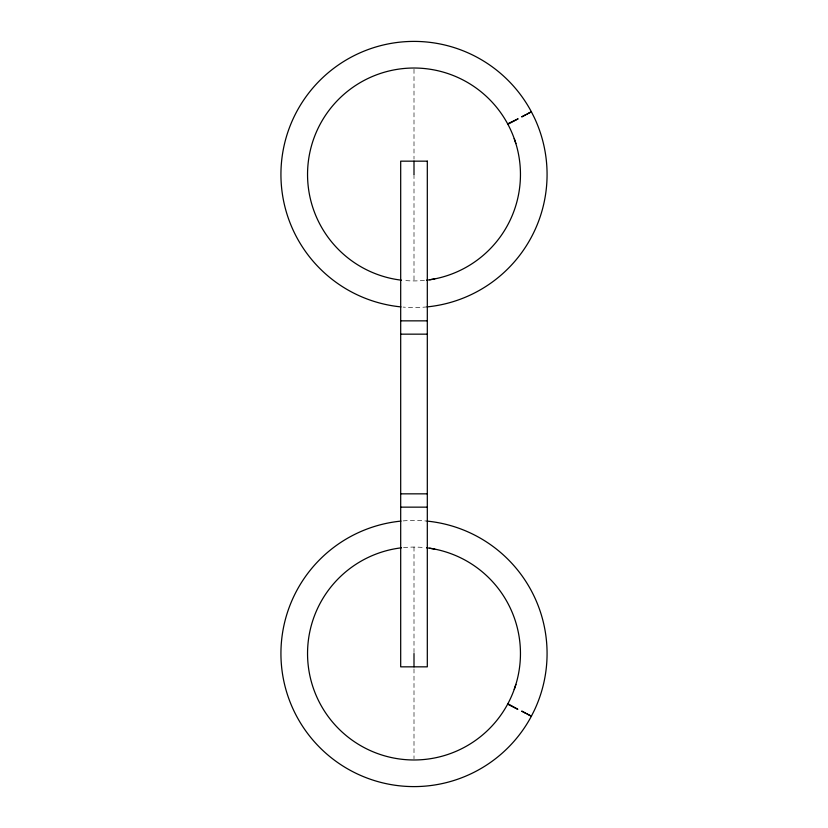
<?xml version="1.0" encoding="UTF-8"?>
<svg xmlns="http://www.w3.org/2000/svg" width="828" height="828" viewBox="0 0 828 828"><rect width="100%" height="100%" fill="white"/><g stroke="black" fill="none" stroke-linecap="round" stroke-linejoin="round"><path stroke-width="0.62" stroke-dasharray="4.14 3.1" d="M414 69.293L414 159.079M414 174.47L414 280.93M414 547.07L414 653.53M414 668.92L414 758.707M424.433 280.413A106.46 106.46 0 0 1 403.567 280.413M427.041 306.898A133.07 133.07 0 0 1 403.122 307.095M403.567 547.587A106.46 106.46 0 0 1 424.433 547.587M403.122 520.905A133.07 133.07 0 0 1 427.041 521.102"/><path stroke-width="1.24" d="M514.229 689.393L515.875 684.435M400.959 521.102A133.07 133.07 0 0 0 303.358 727.46A133.07 133.07 0 0 0 531.359 716.261L534.298 710.424A133.07 133.07 0 0 0 427.041 521.102M427.041 306.898A133.07 133.07 0 0 0 534.298 117.576L531.359 111.739L526.732 114.202L531.41 111.852M429.618 279.781L434.772 278.881M400.69 320.85L427.31 320.85M400.69 334.16L427.31 334.16M400.69 493.84L427.31 493.84M400.69 507.15L427.31 507.15M429.618 548.219L434.772 549.119M531.41 716.148L526.732 713.798L531.359 716.261M514.229 138.607L515.875 143.565M414 161.16L414 174.47M414 653.53L414 666.84M401.487 280.195A106.46 106.46 0 0 1 323.965 117.669A106.46 106.46 0 0 1 504.035 117.669A106.46 106.46 0 0 1 426.513 280.195M400.959 306.898A133.07 133.07 0 0 1 303.358 100.54A133.07 133.07 0 0 1 531.359 111.739M426.513 547.805A106.46 106.46 0 0 1 504.035 710.331A106.46 106.46 0 0 1 323.965 710.331A106.46 106.46 0 0 1 401.487 547.805M507.885 703.717L507.647 704.183L517.81 709.296L507.885 703.717M521.868 711.19L526.018 713.436L521.868 711.19M517.924 118.921L507.885 124.283L507.647 123.817L517.924 118.921M526.028 114.585L521.868 116.81L526.028 114.585M427.31 161.16L400.69 161.16L400.69 666.84L427.31 666.84L427.31 161.16"/></g></svg>
